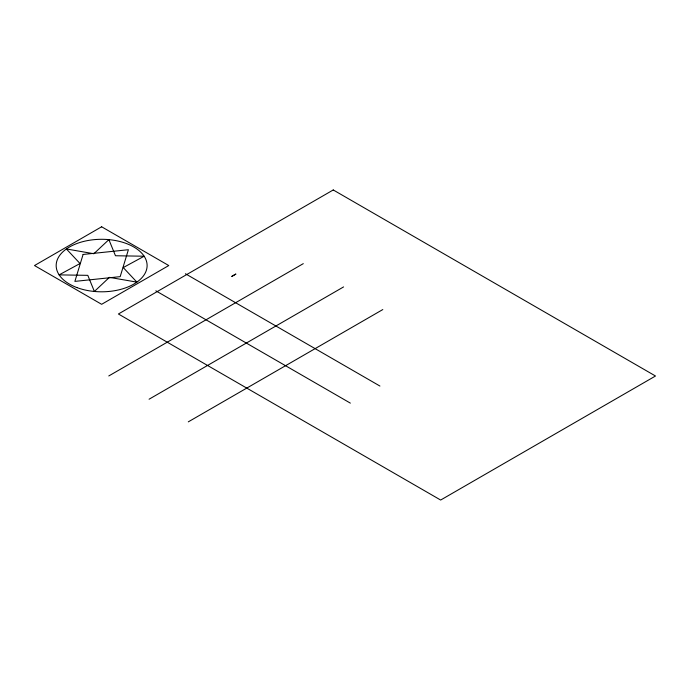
<?xml version="1.0" encoding="UTF-8"?>
<svg xmlns="http://www.w3.org/2000/svg" width="690" height="690" viewBox="0 0 690 690"><rect width="100%" height="100%" fill="white"/><g stroke="black" fill="none" stroke-linecap="round" stroke-linejoin="round"><path stroke-width="1.03" d="M108.779 375.955L303.289 263.649M149.075 399.217L343.586 286.919M188.292 421.857L382.803 309.56M185.412 273.749L379.923 386.046M155.837 290.818L350.348 403.124M83.093 254.455L74.882 281.391L120.181 276.647L128.392 249.711L83.093 254.455M108.891 239.628L93.857 253.739L66.387 248.961L80.023 263.528L59.133 274.879L87.803 275.345L94.383 291.465L109.417 277.363L136.887 282.132L123.251 267.565L144.141 256.223L115.472 255.749L108.891 239.628M101.637 226.786L34.5 265.547L101.637 304.307L168.774 265.547L101.637 226.786M333.244 189.957L118.404 313.993L440.66 500.043L655.5 376.007L333.244 189.957M235.79 274.103L231.849 276.38L235.79 274.103M76.892 287.575A45.471 26.255 0 0 0 147.048 266.909A45.471 26.255 0 0 0 80.972 242.164A45.471 26.255 0 0 0 76.892 287.575"/></g></svg>
